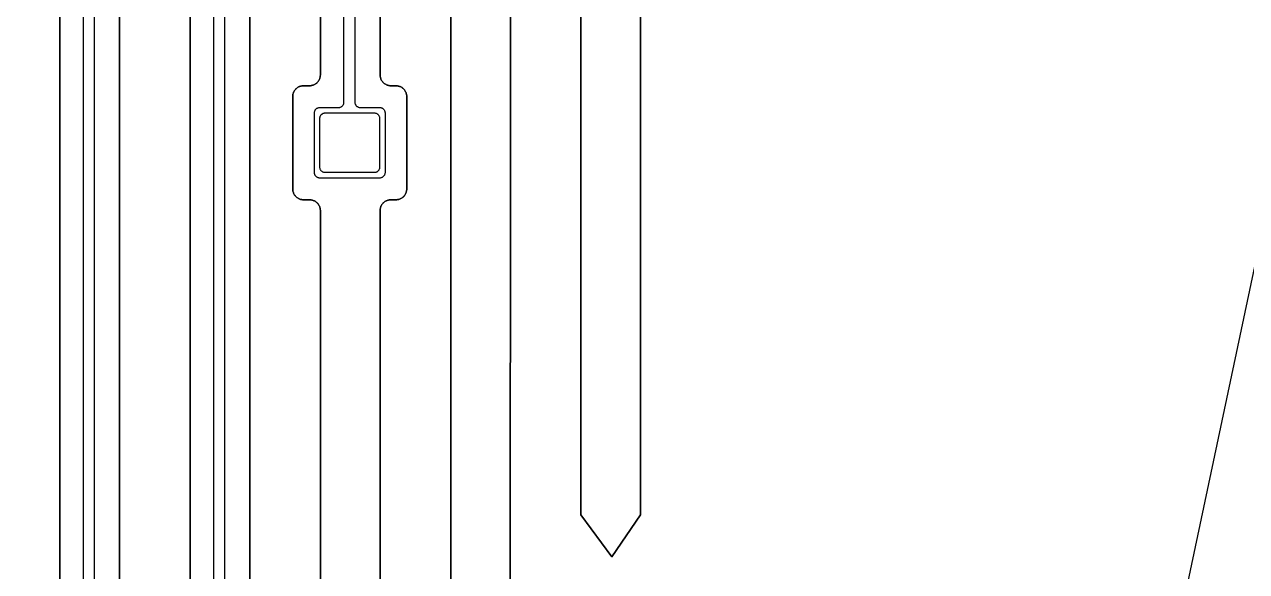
# Model space of a CAD drawing. Extents: x -2057 to 2225, y -44 to 31181.
# Drawn here: x 534.3 to 759.4, y 2560.8 to 2661.5 of the extents above; entities that cross this region are included whole.
import ezdxf

# ---------------------------------------------------------------- set-up
doc = ezdxf.new("R2010")
doc.units = 0
for name, color, linetype in [('electrode', 6, 'CONTINUOUS'), ('etching', 7, 'CONTINUOUS'), ('L2D0_etching2', 4, 'CONTINUOUS'), ('L3D0_etching3', 5, 'CONTINUOUS'), ('metalization', 8, 'CONTINUOUS'), ('polyimide', 9, 'CONTINUOUS'), ('polyimide_etch_borders', 10, 'CONTINUOUS')]:
    doc.layers.add(name, color=color, linetype=linetype)

msp = doc.modelspace()

# ---------------------------------------------------------------- linework, layer by layer
at = {"layer": 'electrode'}
msp.add_lwpolyline([(589.66, 2634.247), (589.573, 2634.255), (589.487, 2634.27), (589.402, 2634.293), (589.32, 2634.323), (589.241, 2634.36), (589.166, 2634.403), (589.094, 2634.453), (589.027, 2634.509), (588.965, 2634.571), (588.909, 2634.638), (588.859, 2634.71), (588.816, 2634.785), (588.779, 2634.864), (588.749, 2634.946), (588.726, 2635.031), (588.711, 2635.117), (588.703, 2635.204), (588.703, 2644.291), (588.711, 2644.378), (588.726, 2644.464), (588.749, 2644.548), (588.779, 2644.63), (588.816, 2644.71), (588.859, 2644.785), (588.909, 2644.857), (588.965, 2644.924), (589.027, 2644.985), (589.094, 2645.042), (589.166, 2645.092), (589.241, 2645.135), (589.32, 2645.172), (589.402, 2645.202), (589.487, 2645.225), (589.573, 2645.24), (589.66, 2645.247), (598.747, 2645.247), (598.834, 2645.24), (598.92, 2645.225), (599.004, 2645.202), (599.086, 2645.172), (599.166, 2645.135), (599.241, 2645.092), (599.313, 2645.042), (599.38, 2644.985), (599.441, 2644.924), (599.498, 2644.857), (599.548, 2644.785), (599.591, 2644.71), (599.628, 2644.63), (599.658, 2644.548), (599.681, 2644.464), (599.696, 2644.378), (599.703, 2644.291), (599.703, 2635.204), (599.696, 2635.117), (599.681, 2635.031), (599.658, 2634.946), (599.628, 2634.864), (599.591, 2634.785), (599.548, 2634.71), (599.498, 2634.638), (599.441, 2634.571), (599.38, 2634.509), (599.313, 2634.453), (599.241, 2634.403), (599.166, 2634.36), (599.086, 2634.323), (599.004, 2634.293), (598.92, 2634.27), (598.834, 2634.255), (598.747, 2634.247)], close=True, dxfattribs=at)
at = {"layer": 'etching'}
for points in [[(1890.612, 20342.595), (1890.612, 10404.624), (907.37, 8971.06), (907.37, 3311.52), (208.395, -1.125), (80.82, -44.08), (0, 0), (-775.12, 3311.52), (-775.12, 8985.76), (-1736.396, 10397.27), (-1736.396, 20343.044)], [(540.792, 9035.371), (540.792, 2452.185)], [(551.792, 2452.185), (551.792, 9035.371)], [(564.792, 9035.371), (564.792, 2552.185)], [(575.792, 2552.185), (575.792, 9035.371)], [(588.792, 9035.371), (588.792, 2652.185), (588.784, 2652.059), (588.769, 2651.934), (588.745, 2651.811), (588.714, 2651.689), (588.675, 2651.57), (588.629, 2651.453), (588.575, 2651.339), (588.515, 2651.229), (588.447, 2651.123), (588.373, 2651.021), (588.293, 2650.924), (588.207, 2650.832), (588.116, 2650.746), (588.019, 2650.666), (587.917, 2650.592), (587.811, 2650.525), (587.701, 2650.465), (587.587, 2650.411), (587.47, 2650.365), (587.351, 2650.326), (587.229, 2650.295), (587.105, 2650.271), (586.981, 2650.255), (586.855, 2650.247), (585.641, 2650.247), (585.515, 2650.24), (585.39, 2650.224), (585.267, 2650.2), (585.145, 2650.169), (585.026, 2650.13), (584.909, 2650.084), (584.795, 2650.03), (584.685, 2649.97), (584.579, 2649.902), (584.477, 2649.828), (584.38, 2649.748), (584.288, 2649.662), (584.202, 2649.571), (584.122, 2649.474), (584.048, 2649.372), (583.981, 2649.266), (583.921, 2649.156), (583.867, 2649.042), (583.821, 2648.925), (583.782, 2648.806), (583.751, 2648.684), (583.727, 2648.56), (583.711, 2648.436), (583.703, 2648.31), (583.703, 2631.185), (583.711, 2631.059), (583.727, 2630.934), (583.751, 2630.811), (583.782, 2630.689), (583.821, 2630.57), (583.867, 2630.453), (583.921, 2630.339), (583.981, 2630.229), (584.048, 2630.123), (584.122, 2630.021), (584.202, 2629.924), (584.288, 2629.832), (584.38, 2629.746), (584.477, 2629.666), (584.579, 2629.592), (584.685, 2629.525), (584.795, 2629.465), (584.909, 2629.411), (585.026, 2629.365), (585.145, 2629.326), (585.267, 2629.295), (585.39, 2629.271), (585.515, 2629.255), (585.641, 2629.247), (586.855, 2629.247), (586.981, 2629.24), (587.105, 2629.224), (587.229, 2629.2), (587.351, 2629.169), (587.47, 2629.13), (587.587, 2629.084), (587.701, 2629.03), (587.811, 2628.97), (587.917, 2628.902), (588.019, 2628.828), (588.116, 2628.748), (588.207, 2628.662), (588.293, 2628.571), (588.373, 2628.474), (588.447, 2628.372), (588.515, 2628.266), (588.575, 2628.156), (588.629, 2628.042), (588.675, 2627.925), (588.714, 2627.806), (588.745, 2627.684), (588.769, 2627.56), (588.784, 2627.436), (588.792, 2627.31), (588.792, 2371.247)], [(599.754, 2371.247), (599.792, 2627.31), (599.8, 2627.436), (599.816, 2627.56), (599.84, 2627.684), (599.871, 2627.806), (599.91, 2627.925), (599.956, 2628.042), (600.009, 2628.156), (600.07, 2628.266), (600.137, 2628.372), (600.211, 2628.474), (600.291, 2628.571), (600.377, 2628.662), (600.469, 2628.748), (600.566, 2628.828), (600.668, 2628.902), (600.774, 2628.97), (600.884, 2629.03), (600.998, 2629.084), (601.114, 2629.13), (601.234, 2629.169), (601.356, 2629.2), (601.479, 2629.224), (601.604, 2629.24), (601.729, 2629.247), (602.766, 2629.247), (602.892, 2629.255), (603.016, 2629.271), (603.14, 2629.295), (603.262, 2629.326), (603.381, 2629.365), (603.498, 2629.411), (603.612, 2629.465), (603.722, 2629.525), (603.828, 2629.592), (603.93, 2629.666), (604.027, 2629.746), (604.118, 2629.832), (604.204, 2629.924), (604.284, 2630.021), (604.358, 2630.123), (604.426, 2630.229), (604.486, 2630.339), (604.54, 2630.453), (604.586, 2630.57), (604.625, 2630.689), (604.656, 2630.811), (604.68, 2630.934), (604.696, 2631.059), (604.703, 2631.185), (604.703, 2648.31), (604.696, 2648.436), (604.68, 2648.56), (604.656, 2648.684), (604.625, 2648.806), (604.586, 2648.925), (604.54, 2649.042), (604.486, 2649.156), (604.426, 2649.266), (604.358, 2649.372), (604.284, 2649.474), (604.204, 2649.571), (604.118, 2649.662), (604.027, 2649.748), (603.93, 2649.828), (603.828, 2649.902), (603.722, 2649.97), (603.612, 2650.03), (603.498, 2650.084), (603.381, 2650.13), (603.262, 2650.169), (603.14, 2650.2), (603.016, 2650.224), (602.892, 2650.24), (602.766, 2650.247), (601.729, 2650.247), (601.604, 2650.255), (601.479, 2650.271), (601.356, 2650.295), (601.234, 2650.326), (601.114, 2650.365), (600.998, 2650.411), (600.884, 2650.465), (600.774, 2650.525), (600.668, 2650.592), (600.566, 2650.666), (600.469, 2650.746), (600.377, 2650.832), (600.291, 2650.924), (600.211, 2651.021), (600.137, 2651.123), (600.07, 2651.229), (600.009, 2651.339), (599.956, 2651.453), (599.91, 2651.57), (599.871, 2651.689), (599.84, 2651.811), (599.816, 2651.934), (599.8, 2652.059), (599.792, 2652.185), (599.792, 9035.371)], [(636.792, 2827.31), (636.792, 2571.247), (642.472, 2563.52), (647.754, 2571.247), (647.792, 2827.31)], [(612.792, 2727.31), (612.792, 2471.247)], [(623.754, 2471.247), (623.792, 2727.31)]]:
    msp.add_lwpolyline(points, dxfattribs=at)
at = {"layer": 'L2D0_etching2'}
msp.add_lwpolyline([(1890.612, 20342.595), (1890.612, 10404.624), (907.37, 8971.06), (907.37, 3311.52), (208.395, -1.125), (80.82, -44.08), (0, 0), (-775.12, 3311.52), (-775.12, 8985.76), (-1736.396, 10397.27), (-1736.396, 20343.044)], dxfattribs=at)
at = {"layer": 'L3D0_etching3'}
for points in [[(1890.612, 20342.595), (1890.612, 10404.624), (907.37, 8971.06), (907.37, 3311.52), (208.395, -1.125), (80.82, -44.08), (0, 0), (-775.12, 3311.52), (-775.12, 8985.76), (-1736.396, 10397.27), (-1736.396, 20343.044)], [(540.792, 9035.371), (540.792, 2452.185)], [(551.792, 2452.185), (551.792, 9035.371)], [(564.792, 9035.371), (564.792, 2552.185)], [(575.792, 2552.185), (575.792, 9035.371)], [(588.792, 9035.371), (588.792, 2652.185), (588.784, 2652.059), (588.769, 2651.934), (588.745, 2651.811), (588.714, 2651.689), (588.675, 2651.57), (588.629, 2651.453), (588.575, 2651.339), (588.515, 2651.229), (588.447, 2651.123), (588.373, 2651.021), (588.293, 2650.924), (588.207, 2650.832), (588.116, 2650.746), (588.019, 2650.666), (587.917, 2650.592), (587.811, 2650.525), (587.701, 2650.465), (587.587, 2650.411), (587.47, 2650.365), (587.351, 2650.326), (587.229, 2650.295), (587.105, 2650.271), (586.981, 2650.255), (586.855, 2650.247), (585.641, 2650.247), (585.515, 2650.24), (585.39, 2650.224), (585.267, 2650.2), (585.145, 2650.169), (585.026, 2650.13), (584.909, 2650.084), (584.795, 2650.03), (584.685, 2649.97), (584.579, 2649.902), (584.477, 2649.828), (584.38, 2649.748), (584.288, 2649.662), (584.202, 2649.571), (584.122, 2649.474), (584.048, 2649.372), (583.981, 2649.266), (583.921, 2649.156), (583.867, 2649.042), (583.821, 2648.925), (583.782, 2648.806), (583.751, 2648.684), (583.727, 2648.56), (583.711, 2648.436), (583.703, 2648.31), (583.703, 2631.185), (583.711, 2631.059), (583.727, 2630.934), (583.751, 2630.811), (583.782, 2630.689), (583.821, 2630.57), (583.867, 2630.453), (583.921, 2630.339), (583.981, 2630.229), (584.048, 2630.123), (584.122, 2630.021), (584.202, 2629.924), (584.288, 2629.832), (584.38, 2629.746), (584.477, 2629.666), (584.579, 2629.592), (584.685, 2629.525), (584.795, 2629.465), (584.909, 2629.411), (585.026, 2629.365), (585.145, 2629.326), (585.267, 2629.295), (585.39, 2629.271), (585.515, 2629.255), (585.641, 2629.247), (586.855, 2629.247), (586.981, 2629.24), (587.105, 2629.224), (587.229, 2629.2), (587.351, 2629.169), (587.47, 2629.13), (587.587, 2629.084), (587.701, 2629.03), (587.811, 2628.97), (587.917, 2628.902), (588.019, 2628.828), (588.116, 2628.748), (588.207, 2628.662), (588.293, 2628.571), (588.373, 2628.474), (588.447, 2628.372), (588.515, 2628.266), (588.575, 2628.156), (588.629, 2628.042), (588.675, 2627.925), (588.714, 2627.806), (588.745, 2627.684), (588.769, 2627.56), (588.784, 2627.436), (588.792, 2627.31), (588.792, 2371.247)], [(599.754, 2371.247), (599.792, 2627.31), (599.8, 2627.436), (599.816, 2627.56), (599.84, 2627.684), (599.871, 2627.806), (599.91, 2627.925), (599.956, 2628.042), (600.009, 2628.156), (600.07, 2628.266), (600.137, 2628.372), (600.211, 2628.474), (600.291, 2628.571), (600.377, 2628.662), (600.469, 2628.748), (600.566, 2628.828), (600.668, 2628.902), (600.774, 2628.97), (600.884, 2629.03), (600.998, 2629.084), (601.114, 2629.13), (601.234, 2629.169), (601.356, 2629.2), (601.479, 2629.224), (601.604, 2629.24), (601.729, 2629.247), (602.766, 2629.247), (602.892, 2629.255), (603.016, 2629.271), (603.14, 2629.295), (603.262, 2629.326), (603.381, 2629.365), (603.498, 2629.411), (603.612, 2629.465), (603.722, 2629.525), (603.828, 2629.592), (603.93, 2629.666), (604.027, 2629.746), (604.118, 2629.832), (604.204, 2629.924), (604.284, 2630.021), (604.358, 2630.123), (604.426, 2630.229), (604.486, 2630.339), (604.54, 2630.453), (604.586, 2630.57), (604.625, 2630.689), (604.656, 2630.811), (604.68, 2630.934), (604.696, 2631.059), (604.703, 2631.185), (604.703, 2648.31), (604.696, 2648.436), (604.68, 2648.56), (604.656, 2648.684), (604.625, 2648.806), (604.586, 2648.925), (604.54, 2649.042), (604.486, 2649.156), (604.426, 2649.266), (604.358, 2649.372), (604.284, 2649.474), (604.204, 2649.571), (604.118, 2649.662), (604.027, 2649.748), (603.93, 2649.828), (603.828, 2649.902), (603.722, 2649.97), (603.612, 2650.03), (603.498, 2650.084), (603.381, 2650.13), (603.262, 2650.169), (603.14, 2650.2), (603.016, 2650.224), (602.892, 2650.24), (602.766, 2650.247), (601.729, 2650.247), (601.604, 2650.255), (601.479, 2650.271), (601.356, 2650.295), (601.234, 2650.326), (601.114, 2650.365), (600.998, 2650.411), (600.884, 2650.465), (600.774, 2650.525), (600.668, 2650.592), (600.566, 2650.666), (600.469, 2650.746), (600.377, 2650.832), (600.291, 2650.924), (600.211, 2651.021), (600.137, 2651.123), (600.07, 2651.229), (600.009, 2651.339), (599.956, 2651.453), (599.91, 2651.57), (599.871, 2651.689), (599.84, 2651.811), (599.816, 2651.934), (599.8, 2652.059), (599.792, 2652.185), (599.792, 9035.371)], [(636.792, 2827.31), (636.792, 2571.247), (642.472, 2563.52), (647.754, 2571.247), (647.792, 2827.31)], [(612.792, 2727.31), (612.792, 2471.247)], [(623.754, 2471.247), (623.792, 2727.31)]]:
    msp.add_lwpolyline(points, dxfattribs=at)
at = {"layer": 'metalization'}
for points in [[(545.142, 2447.204), (545.142, 9040.22)], [(547.142, 9040.22), (547.142, 2447.204)], [(569.142, 2547.204), (569.142, 9040.22)], [(571.142, 9040.22), (571.142, 2547.204)], [(595.142, 9040.22), (595.142, 2647.204), (595.15, 2647.117), (595.165, 2647.031), (595.188, 2646.946), (595.218, 2646.864), (595.254, 2646.785), (595.298, 2646.71), (595.348, 2646.638), (595.404, 2646.571), (595.466, 2646.509), (595.533, 2646.453), (595.604, 2646.403), (595.68, 2646.36), (595.759, 2646.323), (595.841, 2646.293), (595.926, 2646.27), (596.012, 2646.255), (596.099, 2646.247), (599.747, 2646.247), (599.834, 2646.24), (599.92, 2646.225), (600.004, 2646.202), (600.086, 2646.172), (600.166, 2646.135), (600.241, 2646.092), (600.313, 2646.042), (600.38, 2645.985), (600.441, 2645.924), (600.498, 2645.857), (600.548, 2645.785), (600.591, 2645.71), (600.628, 2645.63), (600.658, 2645.548), (600.681, 2645.464), (600.696, 2645.378), (600.703, 2645.291), (600.703, 2634.204), (600.696, 2634.117), (600.681, 2634.031), (600.658, 2633.946), (600.628, 2633.864), (600.591, 2633.785), (600.548, 2633.71), (600.498, 2633.638), (600.441, 2633.571), (600.38, 2633.509), (600.313, 2633.453), (600.241, 2633.403), (600.166, 2633.36), (600.086, 2633.323), (600.004, 2633.293), (599.92, 2633.27), (599.834, 2633.255), (599.747, 2633.247), (588.66, 2633.247), (588.573, 2633.255), (588.487, 2633.27), (588.402, 2633.293), (588.32, 2633.323), (588.241, 2633.36), (588.166, 2633.403), (588.094, 2633.453), (588.027, 2633.509), (587.965, 2633.571), (587.909, 2633.638), (587.859, 2633.71), (587.816, 2633.785), (587.779, 2633.864), (587.749, 2633.946), (587.726, 2634.031), (587.711, 2634.117), (587.703, 2634.204), (587.703, 2645.291), (587.711, 2645.378), (587.726, 2645.464), (587.749, 2645.548), (587.779, 2645.63), (587.816, 2645.71), (587.859, 2645.785), (587.909, 2645.857), (587.965, 2645.924), (588.027, 2645.985), (588.094, 2646.042), (588.166, 2646.092), (588.241, 2646.135), (588.32, 2646.172), (588.402, 2646.202), (588.487, 2646.225), (588.573, 2646.24), (588.66, 2646.247), (592.186, 2646.247), (592.273, 2646.255), (592.359, 2646.27), (592.443, 2646.293), (592.525, 2646.323), (592.604, 2646.36), (592.68, 2646.403), (592.752, 2646.453), (592.819, 2646.509), (592.88, 2646.571), (592.936, 2646.638), (592.986, 2646.71), (593.03, 2646.785), (593.067, 2646.864), (593.097, 2646.946), (593.12, 2647.031), (593.135, 2647.117), (593.142, 2647.204), (593.142, 9040.22)]]:
    msp.add_lwpolyline(points, dxfattribs=at)
at = {"layer": 'polyimide'}
for points in [[(540.792, 2452.185), (540.792, 9035.371)], [(540.792, 9035.371), (540.792, 2452.185)], [(551.792, 9035.371), (551.792, 2452.185)], [(551.792, 2452.185), (551.792, 9035.371)], [(564.792, 2552.185), (564.792, 9035.371)], [(564.792, 9035.371), (564.792, 2552.185)], [(575.792, 9035.371), (575.792, 2552.185)], [(575.792, 2552.185), (575.792, 9035.371)], [(588.792, 2371.247), (588.792, 2627.31), (588.784, 2627.436), (588.769, 2627.56), (588.745, 2627.684), (588.714, 2627.806), (588.675, 2627.925), (588.629, 2628.042), (588.575, 2628.156), (588.515, 2628.266), (588.447, 2628.372), (588.373, 2628.474), (588.293, 2628.571), (588.207, 2628.662), (588.116, 2628.748), (588.019, 2628.828), (587.917, 2628.902), (587.811, 2628.97), (587.701, 2629.03), (587.587, 2629.084), (587.47, 2629.13), (587.351, 2629.169), (587.229, 2629.2), (587.105, 2629.224), (586.981, 2629.24), (586.855, 2629.247), (585.641, 2629.247), (585.515, 2629.255), (585.39, 2629.271), (585.267, 2629.295), (585.145, 2629.326), (585.026, 2629.365), (584.909, 2629.411), (584.795, 2629.465), (584.685, 2629.525), (584.579, 2629.592), (584.477, 2629.666), (584.38, 2629.746), (584.288, 2629.832), (584.202, 2629.924), (584.122, 2630.021), (584.048, 2630.123), (583.981, 2630.229), (583.921, 2630.339), (583.867, 2630.453), (583.821, 2630.57), (583.782, 2630.689), (583.751, 2630.811), (583.727, 2630.934), (583.711, 2631.059), (583.703, 2631.185), (583.703, 2648.31), (583.711, 2648.436), (583.727, 2648.56), (583.751, 2648.684), (583.782, 2648.806), (583.821, 2648.925), (583.867, 2649.042), (583.921, 2649.156), (583.981, 2649.266), (584.048, 2649.372), (584.122, 2649.474), (584.202, 2649.571), (584.288, 2649.662), (584.38, 2649.748), (584.477, 2649.828), (584.579, 2649.902), (584.685, 2649.97), (584.795, 2650.03), (584.909, 2650.084), (585.026, 2650.13), (585.145, 2650.169), (585.267, 2650.2), (585.39, 2650.224), (585.515, 2650.24), (585.641, 2650.247), (586.855, 2650.247), (586.981, 2650.255), (587.105, 2650.271), (587.229, 2650.295), (587.351, 2650.326), (587.47, 2650.365), (587.587, 2650.411), (587.701, 2650.465), (587.811, 2650.525), (587.917, 2650.592), (588.019, 2650.666), (588.116, 2650.746), (588.207, 2650.832), (588.293, 2650.924), (588.373, 2651.021), (588.447, 2651.123), (588.515, 2651.229), (588.575, 2651.339), (588.629, 2651.453), (588.675, 2651.57), (588.714, 2651.689), (588.745, 2651.811), (588.769, 2651.934), (588.784, 2652.059), (588.792, 2652.185), (588.792, 9035.371)], [(588.792, 9035.371), (588.792, 2652.185), (588.784, 2652.059), (588.769, 2651.934), (588.745, 2651.811), (588.714, 2651.689), (588.675, 2651.57), (588.629, 2651.453), (588.575, 2651.339), (588.515, 2651.229), (588.447, 2651.123), (588.373, 2651.021), (588.293, 2650.924), (588.207, 2650.832), (588.116, 2650.746), (588.019, 2650.666), (587.917, 2650.592), (587.811, 2650.525), (587.701, 2650.465), (587.587, 2650.411), (587.47, 2650.365), (587.351, 2650.326), (587.229, 2650.295), (587.105, 2650.271), (586.981, 2650.255), (586.855, 2650.247), (585.641, 2650.247), (585.515, 2650.24), (585.39, 2650.224), (585.267, 2650.2), (585.145, 2650.169), (585.026, 2650.13), (584.909, 2650.084), (584.795, 2650.03), (584.685, 2649.97), (584.579, 2649.902), (584.477, 2649.828), (584.38, 2649.748), (584.288, 2649.662), (584.202, 2649.571), (584.122, 2649.474), (584.048, 2649.372), (583.981, 2649.266), (583.921, 2649.156), (583.867, 2649.042), (583.821, 2648.925), (583.782, 2648.806), (583.751, 2648.684), (583.727, 2648.56), (583.711, 2648.436), (583.703, 2648.31), (583.703, 2631.185), (583.711, 2631.059), (583.727, 2630.934), (583.751, 2630.811), (583.782, 2630.689), (583.821, 2630.57), (583.867, 2630.453), (583.921, 2630.339), (583.981, 2630.229), (584.048, 2630.123), (584.122, 2630.021), (584.202, 2629.924), (584.288, 2629.832), (584.38, 2629.746), (584.477, 2629.666), (584.579, 2629.592), (584.685, 2629.525), (584.795, 2629.465), (584.909, 2629.411), (585.026, 2629.365), (585.145, 2629.326), (585.267, 2629.295), (585.39, 2629.271), (585.515, 2629.255), (585.641, 2629.247), (586.855, 2629.247), (586.981, 2629.24), (587.105, 2629.224), (587.229, 2629.2), (587.351, 2629.169), (587.47, 2629.13), (587.587, 2629.084), (587.701, 2629.03), (587.811, 2628.97), (587.917, 2628.902), (588.019, 2628.828), (588.116, 2628.748), (588.207, 2628.662), (588.293, 2628.571), (588.373, 2628.474), (588.447, 2628.372), (588.515, 2628.266), (588.575, 2628.156), (588.629, 2628.042), (588.675, 2627.925), (588.714, 2627.806), (588.745, 2627.684), (588.769, 2627.56), (588.784, 2627.436), (588.792, 2627.31), (588.792, 2371.247)], [(599.792, 9035.371), (599.792, 2652.185), (599.8, 2652.059), (599.816, 2651.934), (599.84, 2651.811), (599.871, 2651.689), (599.91, 2651.57), (599.956, 2651.453), (600.009, 2651.339), (600.07, 2651.229), (600.137, 2651.123), (600.211, 2651.021), (600.291, 2650.924), (600.377, 2650.832), (600.469, 2650.746), (600.566, 2650.666), (600.668, 2650.592), (600.774, 2650.525), (600.884, 2650.465), (600.998, 2650.411), (601.114, 2650.365), (601.234, 2650.326), (601.356, 2650.295), (601.479, 2650.271), (601.604, 2650.255), (601.729, 2650.247), (602.766, 2650.247), (602.892, 2650.24), (603.016, 2650.224), (603.14, 2650.2), (603.262, 2650.169), (603.381, 2650.13), (603.498, 2650.084), (603.612, 2650.03), (603.722, 2649.97), (603.828, 2649.902), (603.93, 2649.828), (604.027, 2649.748), (604.118, 2649.662), (604.204, 2649.571), (604.284, 2649.474), (604.358, 2649.372), (604.426, 2649.266), (604.486, 2649.156), (604.54, 2649.042), (604.586, 2648.925), (604.625, 2648.806), (604.656, 2648.684), (604.68, 2648.56), (604.696, 2648.436), (604.703, 2648.31), (604.703, 2631.185), (604.696, 2631.059), (604.68, 2630.934), (604.656, 2630.811), (604.625, 2630.689), (604.586, 2630.57), (604.54, 2630.453), (604.486, 2630.339), (604.426, 2630.229), (604.358, 2630.123), (604.284, 2630.021), (604.204, 2629.924), (604.118, 2629.832), (604.027, 2629.746), (603.93, 2629.666), (603.828, 2629.592), (603.722, 2629.525), (603.612, 2629.465), (603.498, 2629.411), (603.381, 2629.365), (603.262, 2629.326), (603.14, 2629.295), (603.016, 2629.271), (602.892, 2629.255), (602.766, 2629.247), (601.729, 2629.247), (601.604, 2629.24), (601.479, 2629.224), (601.356, 2629.2), (601.234, 2629.169), (601.114, 2629.13), (600.998, 2629.084), (600.884, 2629.03), (600.774, 2628.97), (600.668, 2628.902), (600.566, 2628.828), (600.469, 2628.748), (600.377, 2628.662), (600.291, 2628.571), (600.211, 2628.474), (600.137, 2628.372), (600.07, 2628.266), (600.009, 2628.156), (599.956, 2628.042), (599.91, 2627.925), (599.871, 2627.806), (599.84, 2627.684), (599.816, 2627.56), (599.8, 2627.436), (599.792, 2627.31), (599.754, 2371.247)], [(599.754, 2371.247), (599.792, 2627.31), (599.8, 2627.436), (599.816, 2627.56), (599.84, 2627.684), (599.871, 2627.806), (599.91, 2627.925), (599.956, 2628.042), (600.009, 2628.156), (600.07, 2628.266), (600.137, 2628.372), (600.211, 2628.474), (600.291, 2628.571), (600.377, 2628.662), (600.469, 2628.748), (600.566, 2628.828), (600.668, 2628.902), (600.774, 2628.97), (600.884, 2629.03), (600.998, 2629.084), (601.114, 2629.13), (601.234, 2629.169), (601.356, 2629.2), (601.479, 2629.224), (601.604, 2629.24), (601.729, 2629.247), (602.766, 2629.247), (602.892, 2629.255), (603.016, 2629.271), (603.14, 2629.295), (603.262, 2629.326), (603.381, 2629.365), (603.498, 2629.411), (603.612, 2629.465), (603.722, 2629.525), (603.828, 2629.592), (603.93, 2629.666), (604.027, 2629.746), (604.118, 2629.832), (604.204, 2629.924), (604.284, 2630.021), (604.358, 2630.123), (604.426, 2630.229), (604.486, 2630.339), (604.54, 2630.453), (604.586, 2630.57), (604.625, 2630.689), (604.656, 2630.811), (604.68, 2630.934), (604.696, 2631.059), (604.703, 2631.185), (604.703, 2648.31), (604.696, 2648.436), (604.68, 2648.56), (604.656, 2648.684), (604.625, 2648.806), (604.586, 2648.925), (604.54, 2649.042), (604.486, 2649.156), (604.426, 2649.266), (604.358, 2649.372), (604.284, 2649.474), (604.204, 2649.571), (604.118, 2649.662), (604.027, 2649.748), (603.93, 2649.828), (603.828, 2649.902), (603.722, 2649.97), (603.612, 2650.03), (603.498, 2650.084), (603.381, 2650.13), (603.262, 2650.169), (603.14, 2650.2), (603.016, 2650.224), (602.892, 2650.24), (602.766, 2650.247), (601.729, 2650.247), (601.604, 2650.255), (601.479, 2650.271), (601.356, 2650.295), (601.234, 2650.326), (601.114, 2650.365), (600.998, 2650.411), (600.884, 2650.465), (600.774, 2650.525), (600.668, 2650.592), (600.566, 2650.666), (600.469, 2650.746), (600.377, 2650.832), (600.291, 2650.924), (600.211, 2651.021), (600.137, 2651.123), (600.07, 2651.229), (600.009, 2651.339), (599.956, 2651.453), (599.91, 2651.57), (599.871, 2651.689), (599.84, 2651.811), (599.816, 2651.934), (599.8, 2652.059), (599.792, 2652.185), (599.792, 9035.371)], [(647.792, 2827.31), (647.754, 2571.247), (642.472, 2563.52), (636.792, 2571.247), (636.792, 2827.31)], [(636.792, 2827.31), (636.792, 2571.247), (642.472, 2563.52), (647.754, 2571.247), (647.792, 2827.31)], [(612.792, 2471.247), (612.792, 2727.31)], [(612.792, 2727.31), (612.792, 2471.247)], [(623.792, 2727.31), (623.754, 2471.247)], [(623.754, 2471.247), (623.792, 2727.31)]]:
    msp.add_lwpolyline(points, dxfattribs=at)
at = {"layer": 'polyimide_etch_borders'}
msp.add_lwpolyline([(1890.612, 20342.595), (1890.612, 10404.624), (907.37, 8971.06), (907.37, 3311.52), (208.395, -1.125), (80.82, -44.08), (0, 0), (-775.12, 3311.52), (-775.12, 8985.76), (-1736.396, 10397.27), (-1736.396, 20343.044)], dxfattribs=at)

doc.saveas('drawing.dxf')
